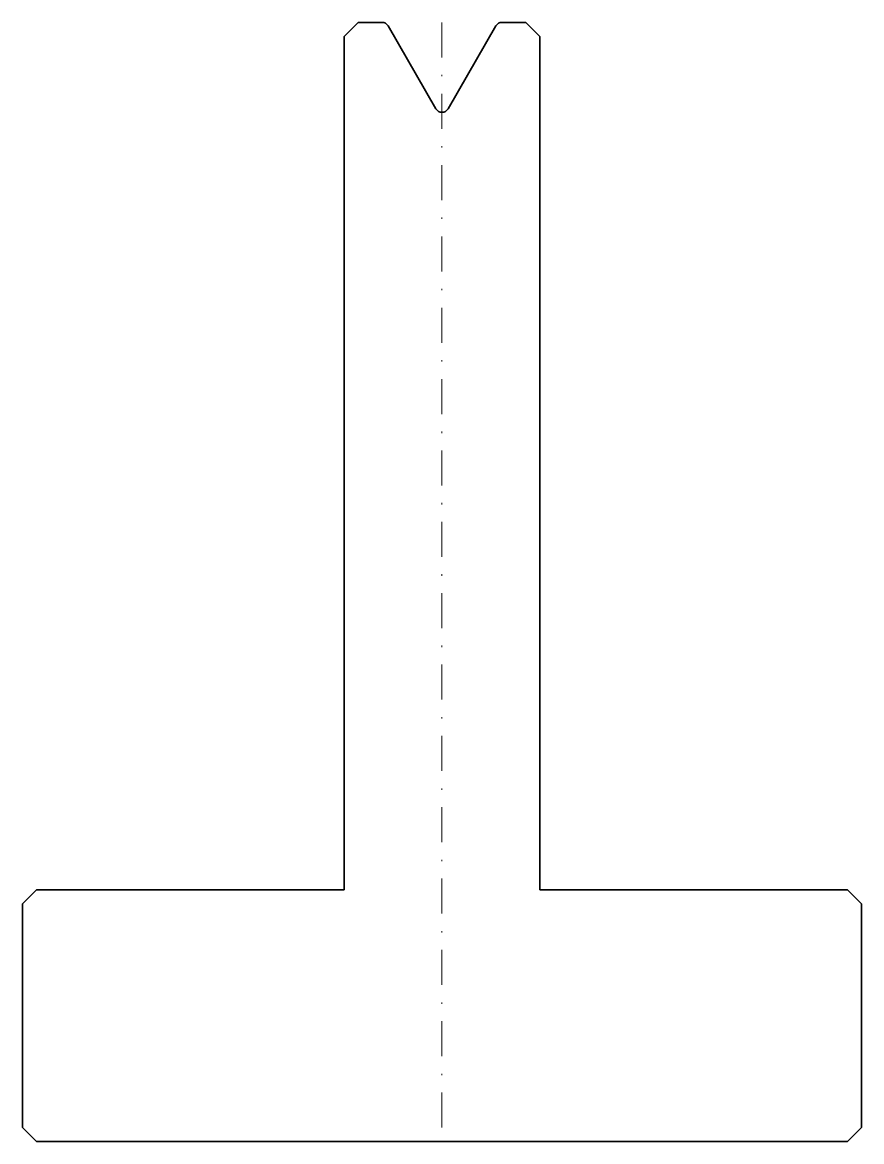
# Model space of a CAD drawing. Header units: millimetres. Extents: x -30 to 30, y -80 to 0.
import ezdxf

# ---------------------------------------------------------------- set-up
doc = ezdxf.new("R2010")
doc.units = ezdxf.units.MM
doc.header["$LTSCALE"] = 5
doc.linetypes.add('AUSGEZOGEN', pattern=[0])
doc.linetypes.add('DASHDOT', pattern=[1, 0.5, -0.25, 0, -0.25])
doc.layers.add('2', color=7, linetype='Continuous')

# ---------------------------------------------------------------- blocks, each defined once
blk = doc.blocks.new('20298_nNn00')
at = {"layer": '2', "color": 7, "linetype": 'AUSGEZOGEN', "lineweight": 35}
for p, q in [((-7, -1), (-6, 0)), ((-6, 0), (-4.289, 0)), ((4.289, 0), (6, 0)), ((6, 0), (7, -1)), ((-3.856, -0.25), (-0.433, -6.178)), ((0.433, -6.178), (3.856, -0.25)), ((-7, -62), (-7, -1)), ((7, -1), (7, -62)), ((-30, -63), (-29, -62)), ((-29, -62), (-7, -62)), ((7, -62), (29, -62)), ((29, -62), (30, -63)), ((-30, -79), (-30, -63)), ((30, -63), (30, -79)), ((-29, -80), (-30, -79)), ((30, -79), (29, -80)), ((29, -80), (-29, -80))]:
    blk.add_line(p, q, dxfattribs=at)
for centre, start, end in [((-4.289, -0.5), 30, 90), ((4.289, -0.5), 90, 150), ((0, -5.928), 210, 330)]:
    blk.add_arc(centre, 0.5, start, end, dxfattribs=at)

msp = doc.modelspace()

# ---------------------------------------------------------------- linework, layer by layer
at = {"layer": '2', "color": 7, "linetype": 'DASHDOT', "lineweight": 18}
msp.add_line((0, 0), (0, -80), dxfattribs=at)

# ---------------------------------------------------------------- block references
msp.add_blockref('20298_nNn00', (0, 0))

doc.saveas('drawing.dxf')
